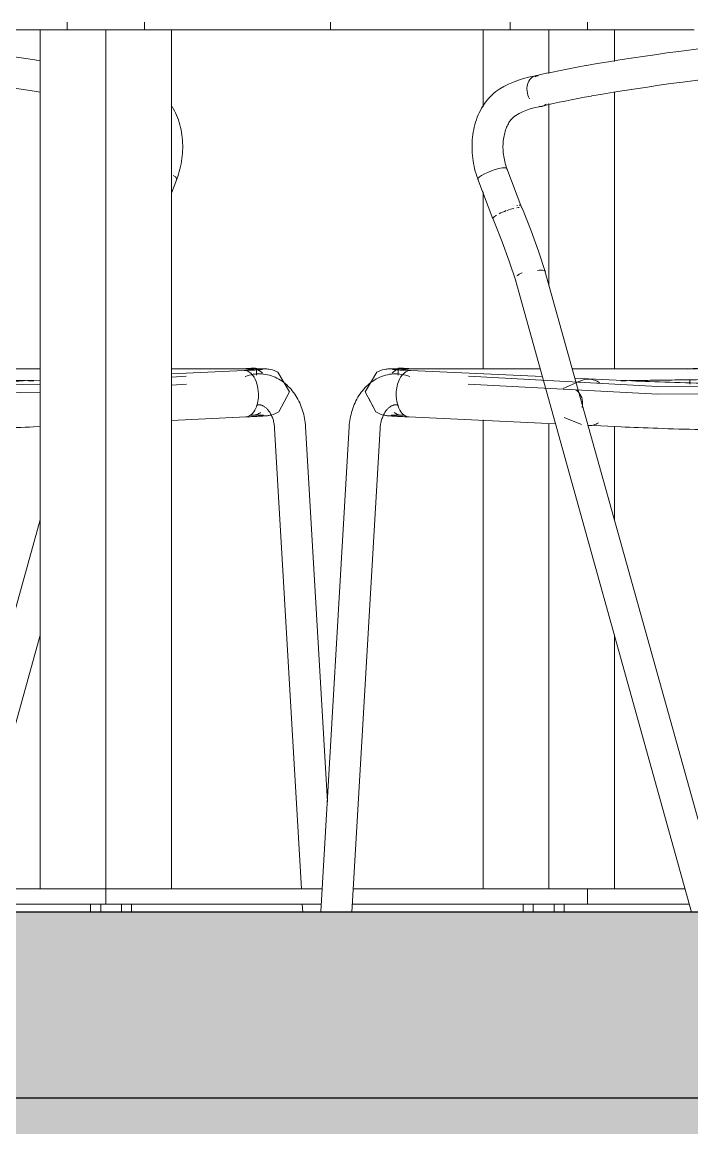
# Model space of a CAD drawing. Header units: inches. Extents: x 21408 to 98131, y -290 to 853.
# Drawn here: x 35427.04 to 35448.68, y -6.97 to 28.75 of the extents above; entities that cross this region are included whole.
import ezdxf

# ---------------------------------------------------------------- set-up
doc = ezdxf.new("R2010")
doc.units = ezdxf.units.IN
doc.header["$MEASUREMENT"] = 0
doc.linetypes.add('Grid Line 1_2_', pattern=[0.875, 0.5, -0.125, 0.125, -0.125])
for name, color, linetype, lineweight in [('A-FLOR', 192, 'Continuous', 9), ('A-FLOR-LEVL', 51, 'Continuous', 9), ('A-FLOR-PATT', 8, 'Continuous', 25), ('C-TOPO', 7, 'Continuous', 9), ('I-FURN', 30, 'Continuous', 9)]:
    doc.layers.add(name, color=color, linetype=linetype, lineweight=lineweight)

# ---------------------------------------------------------------- blocks, each defined once
blk = doc.blocks.new('Struct_Xcel_Sports Complex_rvt-4-Building Section - East_West looking South')
at = {"layer": 'A-FLOR-PATT', "lineweight": 9}
h = blk.add_hatch(dxfattribs=at)
h.set_pattern_fill('FP_56', style=0, pattern_type=2)
h.set_pattern_definition([(50, (-87573.42, 98.42), (55.0854, -4.819842), [5.76, -63.36]), (355, (-87573.42, 98.42), (-10.65569, 57.76853), [4.608, -50.688]), (100.451, (-87568.83, 98.02), (44.429468, 52.94866), [4.895, -53.848]), (46.184, (-87573.42, 113.78), (81.96444, -12.71212), [8.64, -95.04]), (96.636, (-87566.59, 112.72), (71.7815, 74.81238), [7.343, -80.772]), (351.184, (-87573.42, 113.78), (71.78195, 74.81243), [6.912, -76.032]), (21, (-87565.74, 109.94), (45.84207, -30.92146), [5.76, -63.36]), (326, (-87565.74, 109.94), (18.687064, 55.691476), [4.608, -50.688]), (71.451, (-87561.92, 107.363), (64.52891, 24.77011), [4.895, -53.848]), (37.5, (-87573.42, 98.42), (0.9338946, 25.566816), [2.534, -47.539, 2.534, -48.922, -50.88]), (37.5, (-87573.42, 98.42), (0.9338946, 25.566816), [-101.53, 2.534, -48.346]), (7.5, (-87573.42, 98.42), (20.20404, 30.291303), [2.534, -26.803, 2.534, -46.387, -19.392]), (7.5, (-87573.42, 98.42), (20.20404, 30.291303), [-78.259, 2.534, -16.858]), (327.5, (-87590.546, 98.42), (40.9977845, -1.7324026), [2.534, -16.666, 2.534, -57.37, -79.488]), (327.5, (-87590.546, 98.42), (40.9977845, -1.7324026), [-79.104, 2.534, -76.954]), (317.5, (-87598.226, 98.42), (44.788883, 7.687839), [2.534, -22.426, 2.534, -37.248, -56.448]), (317.5, (-87598.226, 98.42), (44.788883, 7.687839), [-64.742, 2.534, -53.914])])
h.paths.add_polyline_path([(-26273.39, -6), (-22066.14, -6), (-22066.14, 0), (-26273.39, 0), (-26273.39, -1.696)], flags=0)
at = {"layer": 'A-FLOR', "color": 250, "lineweight": 25}
for p, q in [((-22066.14, 0), (-26273.39, 0)), ((-26273.39, -6), (-22066.14, -6))]:
    blk.add_line(p, q, dxfattribs=at)
blk = doc.blocks.new('Falcon 7700 Series Pedestal Base - 36_ Square Top x 30_ - Wheelchair Height-460525-Building Section - East_West looking South')
at = {"layer": 'I-FURN'}
for p, q in [((-26199.138, 28.75), (-26199.138, 28.5)), ((-26196.638, 28.5), (-26196.638, 28.75)), ((-26190.638, 28.5), (-26190.638, 28.75)), ((-26199.51, 28.5), (-26202.589, 28.5)), ((-26200.01, 0.75), (-26200.01, 28.5)), ((-26199.51, 28.5), (-26199.096, 28.5)), ((-26196.681, 28.5), (-26199.096, 28.5)), ((-26197.888, 28.5), (-26197.888, 0.75)), ((-26196.681, 28.5), (-26196.267, 28.5)), ((-26193.187, 28.5), (-26196.267, 28.5)), ((-26195.767, 0.75), (-26195.767, 28.5)), ((-26193.187, 28.5), (-26192.971, 28.5)), ((-26192.971, 28.5), (-26193.187, 28.5)), ((-26190.681, 28.5), (-26192.971, 28.5)), ((-26204.881, 0.75), (-26197.888, 0.75)), ((-26197.888, 0.75), (-26190.895, 0.75)), ((-26197.888, 0.25), (-26197.888, 0.75)), ((-26189.906, 0.75), (-26182.332, 0.75)), ((-26182.332, 0.25), (-26182.332, 0.75)), ((-26197.888, 0.25), (-26204.851, 0.25)), ((-26198.388, 0.25), (-26198.388, 0)), ((-26198.388, 0.25), (-26198.388, 0)), ((-26190.925, 0.25), (-26197.888, 0.25)), ((-26197.388, 0), (-26197.388, 0.25)), ((-26197.388, 0), (-26197.388, 0.25)), ((-26182.332, 0.25), (-26189.935, 0.25)), ((-26184.41, 0.25), (-26184.41, 0)), ((-26183.41, 0), (-26183.41, 0.25))]:
    blk.add_line(p, q, dxfattribs=at)
blk = doc.blocks.new('HermanMiller_Collection_Air-Chair_SideChair_Arms - Arms-V170-Building Section - East_West looking South')
at = {"layer": 'I-FURN'}
for p, q in [((-26095.638, 27.021), (-26095.783, 27)), ((-26095.62, 26.014), (-26095.523, 26.027)), ((-26096.173, 22.742), (-26096.652, 24.026)), ((-26097.59, 23.678), (-26097.567, 23.661)), ((-26097.589, 23.677), (-26097.109, 22.392)), ((-26096.383, 20.451), (-26090.683, 0)), ((-26089.644, 0), (-26095.42, 20.719)), ((-26100.161, 17.565), (-26100.161, 17.347)), ((-26090.502, 17.552), (-26094.55, 17.551)), ((-26095.502, 17.296), (-26099.763, 17.496)), ((-26094.275, 17.157), (-26094.83, 16.908)), ((-26092.89, 17.173), (-26094.465, 17.247)), ((-26090.736, 17.053), (-26090.736, 17.195)), ((-26099.969, 16.052), (-26100.059, 16.052)), ((-26099.828, 15.997), (-26095.077, 15.774)), ((-26094.804, 15.972), (-26094.235, 15.754)), ((-26094.042, 15.726), (-26092.961, 15.675)), ((-26101.747, 15.676), (-26102.658, 0.011)), ((-26101.657, 0), (-26100.749, 15.618)), ((-26090.682, 0), (-26090.676, 0))]:
    blk.add_line(p, q, dxfattribs=at)
at = {"layer": 'I-FURN', "flags": 128}
for points in [[(-26094.08, 27.348), (-26093.729, 27.409), (-26093.371, 27.468), (-26093.006, 27.527), (-26092.634, 27.585), (-26092.256, 27.642), (-26091.874, 27.698), (-26091.486, 27.753), (-26091.095, 27.806), (-26090.7, 27.858), (-26090.302, 27.909), (-26089.902, 27.958), (-26089.501, 28.005), (-26089.098, 28.051), (-26088.959, 28.066)], [(-26095.739, 27.012), (-26095.558, 27.054), (-26095.369, 27.096), (-26095.174, 27.138), (-26094.971, 27.18), (-26094.762, 27.222), (-26094.546, 27.263), (-26094.324, 27.304), (-26094.097, 27.345), (-26094.08, 27.348)], [(-26095.783, 27), (-26095.95, 26.968), (-26096.115, 26.926), (-26096.278, 26.874), (-26096.439, 26.814), (-26096.596, 26.744), (-26096.75, 26.666), (-26096.878, 26.592)], [(-26093.907, 26.363), (-26093.562, 26.423), (-26093.209, 26.482), (-26092.849, 26.54), (-26092.482, 26.597), (-26092.11, 26.653), (-26091.732, 26.708), (-26091.349, 26.762), (-26090.962, 26.815), (-26090.571, 26.867), (-26090.178, 26.917), (-26089.783, 26.965), (-26089.385, 27.012), (-26088.987, 27.057), (-26088.85, 27.072)], [(-26096.878, 26.592), (-26096.944, 26.55), (-26097.008, 26.504), (-26097.069, 26.455), (-26097.128, 26.402), (-26097.185, 26.348), (-26097.239, 26.29), (-26097.29, 26.23), (-26097.339, 26.167), (-26097.385, 26.102), (-26097.429, 26.036), (-26097.47, 25.967), (-26097.508, 25.896), (-26097.544, 25.824), (-26097.577, 25.75), (-26097.608, 25.675), (-26097.636, 25.598), (-26097.661, 25.52), (-26097.684, 25.441), (-26097.704, 25.361), (-26097.722, 25.28), (-26097.737, 25.197), (-26097.75, 25.115), (-26097.76, 25.031), (-26097.768, 24.947), (-26097.773, 24.863), (-26097.776, 24.778), (-26097.777, 24.693), (-26097.774, 24.607), (-26097.77, 24.522), (-26097.763, 24.437), (-26097.754, 24.352), (-26097.742, 24.267), (-26097.728, 24.182), (-26097.711, 24.098), (-26097.692, 24.015), (-26097.671, 23.932), (-26097.647, 23.85), (-26097.622, 23.768), (-26097.594, 23.688), (-26097.59, 23.678)], [(-26095.507, 26.039), (-26095.335, 26.079), (-26095.155, 26.119), (-26094.967, 26.16), (-26094.772, 26.2), (-26094.57, 26.24), (-26094.361, 26.281), (-26094.145, 26.321), (-26093.924, 26.36), (-26093.907, 26.363)], [(-26096.652, 24.025), (-26096.671, 24.078), (-26096.688, 24.132), (-26096.704, 24.186), (-26096.718, 24.242), (-26096.731, 24.298), (-26096.742, 24.354), (-26096.752, 24.411), (-26096.76, 24.468), (-26096.767, 24.525), (-26096.772, 24.582), (-26096.775, 24.639), (-26096.777, 24.696), (-26096.777, 24.752), (-26096.775, 24.808), (-26096.772, 24.863), (-26096.767, 24.917), (-26096.76, 24.971), (-26096.753, 25.023), (-26096.743, 25.074), (-26096.733, 25.124), (-26096.72, 25.173), (-26096.707, 25.22), (-26096.692, 25.266), (-26096.676, 25.31), (-26096.66, 25.352), (-26096.642, 25.393), (-26096.623, 25.431), (-26096.603, 25.468), (-26096.583, 25.502), (-26096.562, 25.535), (-26096.54, 25.565), (-26096.519, 25.594), (-26096.496, 25.62), (-26096.474, 25.644), (-26096.452, 25.666), (-26096.429, 25.686), (-26096.407, 25.704), (-26096.384, 25.721), (-26096.362, 25.735), (-26096.36, 25.737)], [(-26096.36, 25.737), (-26096.255, 25.796), (-26096.15, 25.849), (-26096.043, 25.895), (-26095.935, 25.935), (-26095.825, 25.969), (-26095.715, 25.996), (-26095.62, 26.014)], [(-26097.148, 23.942), (-26097.269, 23.894), (-26097.379, 23.844), (-26097.472, 23.793)], [(-26096.808, 24.038), (-26096.91, 24.016), (-26097.026, 23.984), (-26097.148, 23.942)], [(-26096.652, 24.025), (-26096.675, 24.042), (-26096.728, 24.046), (-26096.808, 24.038)], [(-26096.661, 23.995), (-26096.652, 24.024), (-26096.652, 24.025)], [(-26097.472, 23.793), (-26097.541, 23.747), (-26097.581, 23.708), (-26097.59, 23.679), (-26097.59, 23.678)], [(-26095.409, 20.698), (-26095.629, 21.355), (-26095.868, 22.009), (-26096.126, 22.66), (-26096.195, 22.826)], [(-26096.362, 20.394), (-26096.573, 21.025), (-26096.802, 21.653), (-26097.051, 22.279), (-26097.117, 22.438)], [(-26101.228, 16.809), (-26100.855, 17.439), (-26100.677, 17.514), (-26100.602, 17.532), (-26100.558, 17.538), (-26100.526, 17.542), (-26100.5, 17.544), (-26100.477, 17.546), (-26100.454, 17.547), (-26100.432, 17.548), (-26100.409, 17.549), (-26100.385, 17.55), (-26100.36, 17.55), (-26100.334, 17.551), (-26100.306, 17.551), (-26100.278, 17.552), (-26100.248, 17.552), (-26100.217, 17.552), (-26100.184, 17.552), (-26100.15, 17.552), (-26100.115, 17.552), (-26100.079, 17.552), (-26100.055, 17.552)], [(-26100.351, 17.526), (-26100.348, 17.526), (-26100.341, 17.526), (-26100.331, 17.525), (-26100.318, 17.523), (-26100.302, 17.522), (-26100.284, 17.521), (-26100.264, 17.52), (-26100.242, 17.518), (-26100.218, 17.517), (-26100.192, 17.515), (-26100.164, 17.514), (-26100.135, 17.512), (-26100.104, 17.51), (-26100.071, 17.509), (-26100.038, 17.507), (-26100.002, 17.506), (-26099.966, 17.504), (-26099.928, 17.502), (-26099.889, 17.501), (-26099.849, 17.499), (-26099.809, 17.498), (-26099.767, 17.496), (-26099.766, 17.496)], [(-26095.573, 17.551), (-26097.933, 17.55), (-26100.056, 17.552)], [(-26100.184, 17.385), (-26100.25, 17.387), (-26100.315, 17.385), (-26100.381, 17.38), (-26100.446, 17.371), (-26100.51, 17.359), (-26100.573, 17.343), (-26100.636, 17.325), (-26100.698, 17.303), (-26100.758, 17.278), (-26100.817, 17.25), (-26100.874, 17.22), (-26100.93, 17.187), (-26100.984, 17.152), (-26101.037, 17.114), (-26101.088, 17.074), (-26101.137, 17.031), (-26101.185, 16.987), (-26101.23, 16.941), (-26101.274, 16.893), (-26101.316, 16.843), (-26101.356, 16.791), (-26101.394, 16.738), (-26101.43, 16.684), (-26101.464, 16.628), (-26101.497, 16.571), (-26101.527, 16.513), (-26101.556, 16.453), (-26101.583, 16.393), (-26101.607, 16.332), (-26101.63, 16.269), (-26101.651, 16.206), (-26101.67, 16.143), (-26101.687, 16.078), (-26101.702, 16.013), (-26101.715, 15.948), (-26101.726, 15.882), (-26101.735, 15.815), (-26101.742, 15.749), (-26101.747, 15.682), (-26101.747, 15.676)], [(-26099.791, 17.298), (-26099.852, 17.321), (-26099.914, 17.34), (-26099.978, 17.356), (-26100.042, 17.369), (-26100.107, 17.378), (-26100.172, 17.384), (-26100.184, 17.385)], [(-26097.894, 17.307), (-26091.78, 16.983), (-26085.647, 17.005), (-26081.83, 17.193)], [(-26092.89, 17.173), (-26092.758, 17.167), (-26092.621, 17.161), (-26092.48, 17.155), (-26092.334, 17.149), (-26092.185, 17.143), (-26092.032, 17.137), (-26091.875, 17.132), (-26091.716, 17.126), (-26091.553, 17.12), (-26091.388, 17.115), (-26091.221, 17.109), (-26091.052, 17.104), (-26090.88, 17.098), (-26090.708, 17.093), (-26090.534, 17.088), (-26090.374, 17.084)], [(-26101.228, 16.809), (-26100.886, 16.16), (-26100.712, 16.077), (-26100.638, 16.056), (-26100.594, 16.047), (-26100.563, 16.042), (-26100.538, 16.038), (-26100.514, 16.035), (-26100.492, 16.033), (-26100.469, 16.031), (-26100.446, 16.029), (-26100.422, 16.027), (-26100.398, 16.025), (-26100.371, 16.023), (-26100.344, 16.022), (-26100.316, 16.02), (-26100.286, 16.018), (-26100.255, 16.016), (-26100.222, 16.014), (-26100.188, 16.013), (-26100.153, 16.011), (-26100.117, 16.009), (-26100.08, 16.008), (-26100.041, 16.006), (-26100.001, 16.004), (-26099.961, 16.002), (-26099.919, 16.001), (-26099.877, 15.999), (-26099.833, 15.998), (-26099.826, 15.997)], [(-26097.898, 17.056), (-26091.77, 16.732), (-26085.622, 16.755), (-26081.829, 16.943)], [(-26100.749, 15.618), (-26100.746, 15.655), (-26100.743, 15.692), (-26100.738, 15.729), (-26100.732, 15.765), (-26100.725, 15.801), (-26100.717, 15.836), (-26100.708, 15.871), (-26100.698, 15.905), (-26100.687, 15.938), (-26100.675, 15.97), (-26100.663, 16.002), (-26100.649, 16.032), (-26100.635, 16.061), (-26100.62, 16.09), (-26100.605, 16.117), (-26100.589, 16.142), (-26100.573, 16.167), (-26100.557, 16.19), (-26100.54, 16.212), (-26100.523, 16.233), (-26100.505, 16.252), (-26100.488, 16.269), (-26100.471, 16.286), (-26100.454, 16.3), (-26100.437, 16.314), (-26100.42, 16.326), (-26100.403, 16.337), (-26100.387, 16.347), (-26100.372, 16.355), (-26100.356, 16.362), (-26100.342, 16.368), (-26100.327, 16.373), (-26100.314, 16.378), (-26100.3, 16.381), (-26100.287, 16.383), (-26100.274, 16.385), (-26100.262, 16.386), (-26100.25, 16.387), (-26100.238, 16.386), (-26100.237, 16.386)], [(-26100.237, 16.386), (-26100.225, 16.385), (-26100.212, 16.384), (-26100.2, 16.381), (-26100.188, 16.378), (-26100.175, 16.375), (-26100.162, 16.37), (-26100.16, 16.369)], [(-26100.387, 16.048), (-26100.385, 16.049), (-26100.378, 16.049), (-26100.368, 16.049), (-26100.355, 16.05), (-26100.339, 16.05), (-26100.321, 16.051), (-26100.3, 16.051), (-26100.278, 16.051), (-26100.254, 16.052), (-26100.228, 16.052), (-26100.2, 16.052), (-26100.171, 16.052), (-26100.14, 16.052), (-26100.107, 16.052), (-26100.073, 16.052), (-26100.06, 16.052)], [(-26092.961, 15.675), (-26092.826, 15.669), (-26092.686, 15.663), (-26092.543, 15.657), (-26092.395, 15.65), (-26092.244, 15.644), (-26092.089, 15.638), (-26091.93, 15.633), (-26091.769, 15.627), (-26091.605, 15.621), (-26091.438, 15.615), (-26091.269, 15.61), (-26091.098, 15.604), (-26090.925, 15.599), (-26090.751, 15.594), (-26090.576, 15.589), (-26090.415, 15.585)]]:
    blk.add_lwpolyline(points, dxfattribs=at)
at = {"layer": 'I-FURN'}
for centre, major_axis, ratio, start_param, end_param in [((-26095.623, 26.525), (-0.116, 0.486), 0.74611, 0, 1.405643), ((-26095.581, 26.524), (-0.057, 0.497), 0.711436, 0.034696, 0.296495), ((-26095.581, 26.524), (-0.057, 0.497), 0.711436, 0, 0.034696), ((-26095.623, 26.525), (-0.116, 0.486), 0.74611, 1.405643, 1.929241), ((-26095.623, 26.525), (-0.116, 0.486), 0.74611, 3.238238, 3.500038), ((-26095.581, 26.524), (-0.057, 0.497), 0.711436, 2.914489, 3.176288), ((-26095.581, 26.524), (-0.057, 0.497), 0.711436, 3.176288, 3.438088), ((-26096.641, 22.567), (0.468, 0.175), 0.191458, 2.34416, 3.141593), ((-26096.641, 22.567), (0.468, 0.175), 0.191458, 1.558762, 2.082361), ((-26096.641, 22.567), (0.468, 0.175), 0.191458, 1.035163, 1.500905), ((-26096.656, 22.632), (0.461, 0.194), 0.144221, 0.643269, 0.722738), ((-26096.641, 22.567), (0.468, 0.175), 0.191458, 0.511565, 0.773364), ((-26096.656, 22.632), (0.461, 0.194), 0.144221, 6.220526, 6.744124), ((-26095.885, 20.546), (0.476, 0.152), 0.239355, 0.740351, 1.000511), ((-26095.885, 20.546), (0.476, 0.152), 0.239355, 6.237561, 7.02296), ((-26095.901, 20.585), (0.482, 0.134), 0.301377, 2.306833, 2.568633), ((-26095.901, 20.585), (0.482, 0.134), 0.301377, 2.051225, 2.306833), ((-26094.015, 16.463), (-0.021, 0.75), 0.90616, 6.224803, 6.748402), ((-26094.015, 16.463), (-0.021, 0.75), 0.90616, 5.701205, 6.224803), ((-26094.657, 16.444), (-0.014, 0.5), 0.90616, 4.654007, 5.701205), ((-26094.657, 16.444), (-0.014, 0.5), 0.90616, 4.392208, 4.654007), ((-26094.015, 16.463), (-0.021, 0.75), 0.90616, 3.083211, 3.34501), ((-26094.015, 16.463), (-0.021, 0.75), 0.90616, 3.358196, 3.60681), ((-26102.159, -0.018), (-0.499, 0.029), 0.004932, 0.057933, 0.843331)]:
    blk.add_ellipse(centre, major_axis=major_axis, ratio=ratio, start_param=start_param, end_param=end_param, dxfattribs=at)
for points in [[(-26100.356, 17.405), (-26100.311, 17.455), (-26100.208, 17.532), (-26100.095, 17.555), (-26100.039, 17.552)], [(-26099.745, 17.55), (-26099.842, 17.557), (-26100.009, 17.568), (-26100.154, 17.572), (-26100.175, 17.562), (-26100.071, 17.541), (-26099.927, 17.521), (-26099.84, 17.51)], [(-26100.039, 17.552), (-26100.001, 17.55), (-26099.964, 17.541), (-26099.927, 17.527)], [(-26090.76, 17.548), (-26090.781, 17.546), (-26090.802, 17.545), (-26090.823, 17.543)], [(-26100.076, 16.053), (-26100.15, 16.057), (-26100.225, 16.086), (-26100.292, 16.138)], [(-26100.059, 16.052), (-26100.065, 16.052), (-26100.07, 16.052), (-26100.076, 16.053)]]:
    blk.add_open_spline(points, degree=3, dxfattribs=at)
for points, knots in [([(-26089.13, 17.508), (-26089.26, 17.525), (-26089.588, 17.553), (-26090.095, 17.571), (-26090.499, 17.566), (-26090.684, 17.555), (-26090.76, 17.548)], [-1, -1, -1, -1, -0.7, -0.4, -0.2, 0, 0, 0, 0]), ([(-26099.777, 17.496), (-26099.839, 17.495), (-26099.968, 17.444), (-26100.116, 17.246), (-26100.203, 16.995), (-26100.224, 16.826), (-26100.226, 16.742)], [0, 0, 0, 0, 0.285714, 0.571429, 0.785714, 1, 1, 1, 1]), ([(-26092.972, 17.162), (-26092.855, 17.164), (-26092.549, 17.169), (-26092.025, 17.177), (-26091.395, 17.186), (-26090.957, 17.192), (-26090.736, 17.195)], [-0.9122223, -0.9122223, -0.9122223, -0.9122223, -0.75, -0.5, -0.25, 0, 0, 0, 0]), ([(-26090.736, 17.195), (-26090.451, 17.198), (-26089.878, 17.205), (-26089.301, 17.212), (-26089.015, 17.215)], [-1, -1, -1, -1, -0.5, -0.0039032, -0.0039032, -0.0039032, -0.0039032]), ([(-26100.226, 16.742), (-26100.229, 16.629), (-26100.204, 16.404), (-26100.095, 16.158), (-26099.955, 16.023), (-26099.861, 15.997), (-26099.814, 15.997)], [0, 0, 0, 0, 0.285714, 0.571429, 0.785714, 1, 1, 1, 1])]:
    blk.add_open_spline(points, degree=3, knots=knots, dxfattribs=at)
blk = doc.blocks.new('HermanMiller_Collection_Air-Chair_SideChair_Arms - Arms-V172-Building Section - East_West looking South')
at = {"layer": 'I-FURN'}
for p, q in [((-26095.638, 27.021), (-26095.783, 27)), ((-26093.907, 26.363), (-26093.562, 26.423)), ((-26096.675, 24.042), (-26096.652, 24.025)), ((-26096.173, 22.742), (-26096.652, 24.025)), ((-26097.59, 23.678), (-26097.109, 22.392)), ((-26097.567, 23.661), (-26097.59, 23.678)), ((-26100.161, 17.563), (-26100.161, 17.459)), ((-26095.573, 17.551), (-26097.891, 17.55)), ((-26092.841, 17.552), (-26094.55, 17.551)), ((-26090.683, 0), (-26090.682, 0))]:
    blk.add_line(p, q, dxfattribs=at)
at = {"layer": 'I-FURN', "flags": 128}
for points in [[(-26094.08, 27.348), (-26093.729, 27.409), (-26093.371, 27.468), (-26093.006, 27.527), (-26092.634, 27.585), (-26092.256, 27.642), (-26091.874, 27.698), (-26091.486, 27.753), (-26091.095, 27.806), (-26090.7, 27.858), (-26090.302, 27.909), (-26089.902, 27.958), (-26089.501, 28.005), (-26089.098, 28.051), (-26088.959, 28.066)], [(-26095.739, 27.012), (-26095.558, 27.054), (-26095.369, 27.096), (-26095.174, 27.138), (-26094.971, 27.18), (-26094.762, 27.222), (-26094.546, 27.263), (-26094.324, 27.304), (-26094.097, 27.345), (-26094.08, 27.348)], [(-26096.306, 26.864), (-26096.439, 26.814), (-26096.596, 26.744), (-26096.75, 26.666), (-26096.878, 26.592)], [(-26095.783, 27), (-26095.95, 26.968), (-26096.115, 26.926), (-26096.278, 26.874)], [(-26090.962, 26.815), (-26090.571, 26.867), (-26090.212, 26.912)], [(-26097.008, 26.504), (-26097.069, 26.455), (-26097.128, 26.402), (-26097.185, 26.348), (-26097.239, 26.29), (-26097.29, 26.23), (-26097.339, 26.167), (-26097.385, 26.102), (-26097.429, 26.036), (-26097.47, 25.967), (-26097.508, 25.896), (-26097.544, 25.824), (-26097.577, 25.75), (-26097.608, 25.675), (-26097.636, 25.598), (-26097.661, 25.52), (-26097.684, 25.441), (-26097.704, 25.361), (-26097.722, 25.28), (-26097.737, 25.197), (-26097.75, 25.115), (-26097.76, 25.031), (-26097.768, 24.947), (-26097.773, 24.863), (-26097.776, 24.778), (-26097.777, 24.693), (-26097.774, 24.607), (-26097.77, 24.522), (-26097.763, 24.437), (-26097.754, 24.352), (-26097.742, 24.267), (-26097.728, 24.182), (-26097.711, 24.098), (-26097.692, 24.015), (-26097.671, 23.932), (-26097.647, 23.85), (-26097.622, 23.768), (-26097.594, 23.688), (-26097.59, 23.678)], [(-26092.764, 26.553), (-26092.482, 26.597), (-26092.11, 26.653), (-26091.92, 26.681)], [(-26095.443, 26.054), (-26095.335, 26.079), (-26095.155, 26.119), (-26094.967, 26.16), (-26094.772, 26.2), (-26094.57, 26.24), (-26094.361, 26.281), (-26094.145, 26.321), (-26093.924, 26.36)], [(-26096.652, 24.025), (-26096.671, 24.078), (-26096.688, 24.132), (-26096.704, 24.186), (-26096.718, 24.242), (-26096.731, 24.298), (-26096.742, 24.354), (-26096.752, 24.411), (-26096.76, 24.468), (-26096.767, 24.525), (-26096.772, 24.582), (-26096.775, 24.639), (-26096.777, 24.696), (-26096.777, 24.752), (-26096.775, 24.808), (-26096.772, 24.863), (-26096.767, 24.917), (-26096.76, 24.971), (-26096.753, 25.023), (-26096.743, 25.074), (-26096.733, 25.124), (-26096.72, 25.173), (-26096.707, 25.22), (-26096.692, 25.266), (-26096.676, 25.31), (-26096.66, 25.352), (-26096.642, 25.393), (-26096.623, 25.431), (-26096.603, 25.468), (-26096.583, 25.502), (-26096.562, 25.535), (-26096.54, 25.565), (-26096.519, 25.594), (-26096.496, 25.62), (-26096.474, 25.644), (-26096.452, 25.666), (-26096.429, 25.686), (-26096.407, 25.704), (-26096.384, 25.721), (-26096.362, 25.735)], [(-26096.652, 24.025), (-26096.652, 24.024), (-26096.661, 23.995)], [(-26097.59, 23.678), (-26097.59, 23.679), (-26097.581, 23.708)], [(-26095.409, 20.698), (-26095.629, 21.355), (-26095.868, 22.009), (-26096.126, 22.66), (-26096.195, 22.826)], [(-26101.228, 16.809), (-26100.855, 17.439), (-26100.677, 17.514), (-26100.602, 17.532), (-26100.558, 17.538), (-26100.526, 17.542), (-26100.5, 17.544), (-26100.477, 17.546), (-26100.454, 17.547), (-26100.432, 17.548), (-26100.409, 17.549), (-26100.385, 17.55), (-26100.36, 17.55), (-26100.334, 17.551), (-26100.306, 17.551), (-26100.278, 17.552), (-26100.248, 17.552), (-26100.217, 17.552), (-26100.184, 17.552), (-26100.15, 17.552), (-26100.115, 17.552), (-26100.105, 17.552)], [(-26100.351, 17.526), (-26100.348, 17.526), (-26100.341, 17.526), (-26100.331, 17.525), (-26100.318, 17.523), (-26100.302, 17.522), (-26100.284, 17.521), (-26100.264, 17.52), (-26100.242, 17.518)], [(-26101.088, 17.074), (-26101.137, 17.031), (-26101.185, 16.987), (-26101.23, 16.941), (-26101.274, 16.893), (-26101.316, 16.843), (-26101.356, 16.791), (-26101.394, 16.738), (-26101.43, 16.684), (-26101.464, 16.628), (-26101.497, 16.571), (-26101.527, 16.513), (-26101.556, 16.453), (-26101.583, 16.393), (-26101.607, 16.332), (-26101.63, 16.269), (-26101.651, 16.206), (-26101.67, 16.143), (-26101.687, 16.078), (-26101.702, 16.013), (-26101.715, 15.948), (-26101.726, 15.882), (-26101.735, 15.815), (-26101.742, 15.749), (-26101.747, 15.682), (-26101.747, 15.676)], [(-26101.126, 16.615), (-26100.886, 16.16), (-26100.712, 16.077), (-26100.638, 16.056), (-26100.594, 16.047), (-26100.563, 16.042), (-26100.538, 16.038), (-26100.514, 16.035), (-26100.492, 16.033), (-26100.469, 16.031), (-26100.446, 16.029), (-26100.422, 16.027), (-26100.398, 16.025), (-26100.371, 16.023), (-26100.344, 16.022), (-26100.316, 16.02), (-26100.286, 16.018), (-26100.255, 16.016), (-26100.222, 16.014), (-26100.188, 16.013), (-26100.153, 16.011), (-26100.117, 16.009), (-26100.08, 16.008), (-26100.041, 16.006), (-26100.001, 16.004), (-26099.961, 16.002), (-26099.919, 16.001)], [(-26100.749, 15.618), (-26100.746, 15.655), (-26100.743, 15.692), (-26100.738, 15.729), (-26100.732, 15.765), (-26100.725, 15.801), (-26100.717, 15.836), (-26100.708, 15.871), (-26100.698, 15.905), (-26100.687, 15.938), (-26100.675, 15.97), (-26100.663, 16.002), (-26100.649, 16.032), (-26100.635, 16.061), (-26100.62, 16.09), (-26100.605, 16.117), (-26100.589, 16.142), (-26100.573, 16.167), (-26100.557, 16.19)], [(-26100.387, 16.048), (-26100.385, 16.049), (-26100.378, 16.049), (-26100.368, 16.049), (-26100.355, 16.05), (-26100.339, 16.05), (-26100.321, 16.051), (-26100.3, 16.051), (-26100.278, 16.051), (-26100.254, 16.052), (-26100.228, 16.052), (-26100.2, 16.052), (-26100.171, 16.052), (-26100.14, 16.052), (-26100.107, 16.052)], [(-26092.961, 15.675), (-26092.826, 15.669), (-26092.686, 15.663), (-26092.543, 15.657), (-26092.395, 15.65), (-26092.244, 15.644), (-26092.089, 15.638), (-26091.93, 15.633), (-26091.769, 15.627), (-26091.605, 15.621), (-26091.438, 15.615), (-26091.269, 15.61), (-26091.098, 15.604), (-26090.925, 15.599), (-26090.751, 15.594), (-26090.576, 15.589), (-26090.415, 15.585)]]:
    blk.add_lwpolyline(points, dxfattribs=at)
at = {"layer": 'I-FURN'}
for centre, major_axis, ratio, start_param, end_param in [((-26095.623, 26.525), (-0.116, 0.486), 0.74611, 0, 0.096646), ((-26095.581, 26.524), (-0.057, 0.497), 0.711436, 3.176288, 3.438088), ((-26096.656, 22.632), (0.461, 0.194), 0.144221, 6.220526, 6.482325), ((-26096.641, 22.567), (0.468, 0.175), 0.191458, 3.129558, 3.141593)]:
    blk.add_ellipse(centre, major_axis=major_axis, ratio=ratio, start_param=start_param, end_param=end_param, dxfattribs=at)
blk.add_open_spline([(-26100.154, 17.558), (-26100.168, 17.563), (-26100.153, 17.57), (-26100.023, 17.567), (-26099.876, 17.557), (-26099.808, 17.552)], degree=3, knots=[-0.6, -0.6, -0.6, -0.6, -0.4, -0.2, -0.0471349, -0.0471349, -0.0471349, -0.0471349], dxfattribs=at)
blk = doc.blocks.new('Falcon 7700 Series Pedestal Base - 36_ Square Top x 30_ - Wheelchair Height-V177-Building Section - East_West looking South')
at = {"layer": 'I-FURN'}
for p, q in [((-26096.547, 28.75), (-26096.547, 28.5)), ((-26094.047, 28.5), (-26094.047, 28.75)), ((-26100.215, 28.5), (-26102.38, 28.5)), ((-26100.215, 28.5), (-26099.998, 28.5)), ((-26099.998, 28.5), (-26100.215, 28.5)), ((-26096.919, 28.5), (-26099.998, 28.5)), ((-26097.419, 26.011), (-26097.419, 28.5)), ((-26096.919, 28.5), (-26096.505, 28.5)), ((-26094.09, 28.5), (-26096.505, 28.5)), ((-26095.297, 28.5), (-26095.297, 27.091)), ((-26094.09, 28.5), (-26093.676, 28.5)), ((-26090.596, 28.5), (-26093.676, 28.5)), ((-26093.176, 27.476), (-26093.176, 28.5)), ((-26093.176, 17.548), (-26093.176, 26.484)), ((-26095.297, 26.118), (-26095.297, 20.278)), ((-26097.419, 17.542), (-26097.419, 23.264)), ((-26097.419, 0.75), (-26097.419, 15.896)), ((-26095.297, 15.785), (-26095.297, 0.75)), ((-26093.176, 12.667), (-26093.176, 15.686)), ((-26093.176, 0.75), (-26093.176, 8.96)), ((-26094.049, 0.75), (-26090.89, 0.75)), ((-26109.775, 0.25), (-26109.775, 0)), ((-26108.775, 0), (-26108.775, 0.25)), ((-26095.797, 0.25), (-26095.797, 0)), ((-26095.797, 0.25), (-26095.797, 0)), ((-26094.797, 0), (-26094.797, 0.25)), ((-26094.797, 0), (-26094.797, 0.25)), ((-26090.751, 0.25), (-26094.049, 0.25))]:
    blk.add_line(p, q, dxfattribs=at)
blk = doc.blocks.new('HermanMiller_Collection_Air-Chair_SideChair_Arms - Arms-V179-Building Section - East_West looking South')
at = {"layer": 'I-FURN'}
for p, q in [((-26107.484, 23.219), (-26107.313, 23.678)), ((-26107.336, 23.661), (-26107.313, 23.678)), ((-26114.401, 17.552), (-26111.727, 17.552)), ((-26104.742, 17.347), (-26104.742, 17.565)), ((-26111.727, 17.187), (-26112.012, 17.173)), ((-26105.139, 17.496), (-26107.484, 17.386)), ((-26107.484, 17.277), (-26107.009, 17.307)), ((-26107.484, 17.026), (-26107.005, 17.056)), ((-26107.484, 15.884), (-26105.075, 15.997)), ((-26104.934, 16.052), (-26104.844, 16.052)), ((-26111.942, 15.675), (-26111.727, 15.685)), ((-26104.154, 15.618), (-26103.29, 0.75)), ((-26102.451, 3.554), (-26103.155, 15.676)), ((-26111.727, 12.669), (-26115.049, 0.75)), ((-26114.011, 0.75), (-26111.727, 8.945)), ((-26103.261, 0.25), (-26103.246, 0))]:
    blk.add_line(p, q, dxfattribs=at)
at = {"layer": 'I-FURN', "flags": 128}
for points in [[(-26111.727, 27.5), (-26111.897, 27.527), (-26112.269, 27.585), (-26112.646, 27.642), (-26113.029, 27.698), (-26113.417, 27.753), (-26113.808, 27.806), (-26114.203, 27.858), (-26114.601, 27.909), (-26115.001, 27.958), (-26115.402, 28.005), (-26115.805, 28.051), (-26115.944, 28.066)], [(-26111.727, 26.487), (-26112.054, 26.54), (-26112.42, 26.597), (-26112.793, 26.653), (-26113.171, 26.708), (-26113.554, 26.762), (-26113.941, 26.815), (-26114.331, 26.867), (-26114.725, 26.917), (-26115.12, 26.965), (-26115.517, 27.012), (-26115.915, 27.057), (-26116.053, 27.072)], [(-26107.313, 23.678), (-26107.285, 23.758), (-26107.259, 23.839), (-26107.235, 23.921), (-26107.213, 24.004), (-26107.194, 24.087), (-26107.177, 24.171), (-26107.163, 24.256), (-26107.151, 24.341), (-26107.141, 24.426), (-26107.134, 24.511), (-26107.129, 24.596), (-26107.126, 24.682), (-26107.126, 24.767), (-26107.129, 24.852), (-26107.134, 24.936), (-26107.141, 25.02), (-26107.151, 25.104), (-26107.164, 25.187), (-26107.179, 25.269), (-26107.196, 25.35), (-26107.216, 25.431), (-26107.239, 25.51), (-26107.264, 25.588), (-26107.291, 25.665), (-26107.322, 25.741), (-26107.355, 25.815), (-26107.39, 25.887), (-26107.428, 25.958), (-26107.469, 26.027)], [(-26107.313, 23.678), (-26107.313, 23.679), (-26107.322, 23.708), (-26107.362, 23.747), (-26107.431, 23.793)], [(-26107.484, 17.55), (-26106.97, 17.55), (-26104.847, 17.552)], [(-26104.552, 17.526), (-26104.555, 17.526), (-26104.561, 17.526), (-26104.572, 17.525), (-26104.585, 17.523), (-26104.6, 17.522), (-26104.618, 17.521), (-26104.639, 17.52), (-26104.661, 17.518), (-26104.685, 17.517), (-26104.711, 17.515), (-26104.739, 17.514), (-26104.768, 17.512), (-26104.799, 17.51), (-26104.831, 17.509), (-26104.865, 17.507), (-26104.9, 17.506), (-26104.937, 17.504), (-26104.975, 17.502), (-26105.013, 17.501), (-26105.053, 17.499), (-26105.094, 17.498), (-26105.136, 17.496), (-26105.137, 17.496)], [(-26103.675, 16.809), (-26104.048, 17.439), (-26104.226, 17.514), (-26104.301, 17.532), (-26104.345, 17.538), (-26104.376, 17.542), (-26104.402, 17.544), (-26104.426, 17.546), (-26104.448, 17.547), (-26104.471, 17.548), (-26104.494, 17.549), (-26104.518, 17.55), (-26104.543, 17.55), (-26104.569, 17.551), (-26104.596, 17.551), (-26104.625, 17.552), (-26104.655, 17.552), (-26104.686, 17.552), (-26104.719, 17.552), (-26104.752, 17.552), (-26104.788, 17.552), (-26104.824, 17.552), (-26104.848, 17.552)], [(-26112.012, 17.173), (-26112.145, 17.167), (-26112.282, 17.161), (-26112.423, 17.155), (-26112.569, 17.149), (-26112.718, 17.143), (-26112.871, 17.137), (-26113.027, 17.132), (-26113.187, 17.126), (-26113.349, 17.12), (-26113.514, 17.115), (-26113.682, 17.109), (-26113.851, 17.104), (-26114.022, 17.098), (-26114.195, 17.093), (-26114.369, 17.088), (-26114.528, 17.084)], [(-26104.719, 17.385), (-26104.784, 17.38), (-26104.849, 17.371), (-26104.913, 17.359), (-26104.977, 17.343), (-26105.04, 17.325), (-26105.101, 17.303), (-26105.112, 17.298)], [(-26103.155, 15.676), (-26103.16, 15.743), (-26103.167, 15.81), (-26103.176, 15.876), (-26103.187, 15.942), (-26103.2, 16.008), (-26103.214, 16.073), (-26103.231, 16.137), (-26103.25, 16.201), (-26103.271, 16.264), (-26103.293, 16.326), (-26103.318, 16.388), (-26103.344, 16.448), (-26103.373, 16.508), (-26103.403, 16.566), (-26103.435, 16.623), (-26103.47, 16.679), (-26103.506, 16.734), (-26103.544, 16.787), (-26103.584, 16.838), (-26103.625, 16.888), (-26103.669, 16.937), (-26103.714, 16.983), (-26103.762, 17.028), (-26103.811, 17.07), (-26103.861, 17.11), (-26103.914, 17.148), (-26103.968, 17.184), (-26104.024, 17.217), (-26104.081, 17.248), (-26104.14, 17.276), (-26104.2, 17.301), (-26104.261, 17.323), (-26104.324, 17.342), (-26104.387, 17.357), (-26104.452, 17.37), (-26104.517, 17.379), (-26104.582, 17.385), (-26104.647, 17.387), (-26104.713, 17.385), (-26104.719, 17.385)], [(-26118.182, 17.003), (-26116.95, 16.956), (-26111.727, 17.048)], [(-26118.055, 16.749), (-26116.936, 16.705), (-26111.727, 16.799)], [(-26103.675, 16.809), (-26104.016, 16.16), (-26104.19, 16.077), (-26104.265, 16.056), (-26104.308, 16.047), (-26104.339, 16.042), (-26104.365, 16.038), (-26104.388, 16.035), (-26104.411, 16.033), (-26104.433, 16.031), (-26104.456, 16.029), (-26104.48, 16.027), (-26104.505, 16.025), (-26104.531, 16.023), (-26104.559, 16.022), (-26104.587, 16.02), (-26104.617, 16.018), (-26104.648, 16.016), (-26104.681, 16.014), (-26104.714, 16.013), (-26104.749, 16.011), (-26104.786, 16.009), (-26104.823, 16.008), (-26104.862, 16.006), (-26104.901, 16.004), (-26104.942, 16.002), (-26104.984, 16.001), (-26105.026, 15.999), (-26105.07, 15.998), (-26105.077, 15.997)], [(-26104.743, 16.369), (-26104.73, 16.374), (-26104.717, 16.378), (-26104.705, 16.381), (-26104.692, 16.383), (-26104.68, 16.385), (-26104.668, 16.386), (-26104.666, 16.386)], [(-26104.666, 16.386), (-26104.654, 16.387), (-26104.642, 16.386), (-26104.629, 16.385), (-26104.617, 16.384), (-26104.604, 16.381), (-26104.59, 16.378), (-26104.577, 16.374), (-26104.562, 16.369), (-26104.548, 16.363), (-26104.532, 16.356), (-26104.517, 16.347), (-26104.501, 16.338), (-26104.484, 16.327), (-26104.468, 16.315), (-26104.451, 16.302), (-26104.433, 16.287), (-26104.416, 16.271), (-26104.399, 16.253), (-26104.382, 16.234), (-26104.365, 16.214), (-26104.348, 16.192), (-26104.331, 16.169), (-26104.315, 16.145), (-26104.299, 16.119), (-26104.284, 16.092), (-26104.269, 16.064), (-26104.255, 16.035), (-26104.241, 16.004), (-26104.229, 15.973), (-26104.217, 15.941), (-26104.206, 15.907), (-26104.196, 15.874), (-26104.187, 15.839), (-26104.179, 15.804), (-26104.172, 15.768), (-26104.166, 15.732), (-26104.161, 15.695), (-26104.157, 15.659), (-26104.154, 15.622), (-26104.154, 15.618)], [(-26104.516, 16.048), (-26104.518, 16.049), (-26104.525, 16.049), (-26104.535, 16.049), (-26104.548, 16.05), (-26104.564, 16.05), (-26104.582, 16.051), (-26104.602, 16.051), (-26104.625, 16.051), (-26104.649, 16.052), (-26104.675, 16.052), (-26104.703, 16.052), (-26104.732, 16.052), (-26104.763, 16.052), (-26104.795, 16.052), (-26104.829, 16.052), (-26104.843, 16.052)], [(-26111.942, 15.675), (-26112.077, 15.669), (-26112.216, 15.663), (-26112.36, 15.657), (-26112.508, 15.65), (-26112.659, 15.644), (-26112.814, 15.638), (-26112.972, 15.633), (-26113.134, 15.627), (-26113.298, 15.621), (-26113.465, 15.615), (-26113.633, 15.61), (-26113.805, 15.604), (-26113.977, 15.599), (-26114.152, 15.594), (-26114.327, 15.589), (-26114.488, 15.585)]]:
    blk.add_lwpolyline(points, dxfattribs=at)
at = {"layer": 'I-FURN'}
for points, knots in [([(-26105.063, 17.51), (-26104.932, 17.527), (-26104.739, 17.555), (-26104.725, 17.573), (-26104.893, 17.568), (-26105.061, 17.557), (-26105.158, 17.55)], [-0.9999956, -0.9999956, -0.9999956, -0.9999956, -0.7, -0.4, -0.2, 0, 0, 0, 0]), ([(-26104.864, 17.552), (-26104.789, 17.556), (-26104.675, 17.523), (-26104.577, 17.438), (-26104.547, 17.405)], [0, 0, 0, 0, 0.2857143, 0.4285714, 0.4285714, 0.4285714, 0.4285714]), ([(-26114.167, 17.195), (-26113.946, 17.192), (-26113.508, 17.186), (-26112.878, 17.177), (-26112.354, 17.169), (-26112.048, 17.164), (-26111.931, 17.162)], [-1, -1, -1, -1, -0.75, -0.5, -0.25, -0.0877777, -0.0877777, -0.0877777, -0.0877777]), ([(-26104.677, 16.742), (-26104.68, 16.855), (-26104.715, 17.08), (-26104.837, 17.328), (-26104.983, 17.466), (-26105.079, 17.496), (-26105.126, 17.496)], [0, 0, 0, 0, 0.285714, 0.571429, 0.785714, 1, 1, 1, 1]), ([(-26105.089, 15.997), (-26105.027, 15.996), (-26104.901, 16.045), (-26104.762, 16.24), (-26104.687, 16.489), (-26104.675, 16.657), (-26104.677, 16.742)], [0, 0, 0, 0, 0.285714, 0.571429, 0.785714, 1, 1, 1, 1]), ([(-26104.611, 16.138), (-26104.628, 16.125), (-26104.697, 16.078), (-26104.771, 16.056), (-26104.827, 16.053)], [0.7142857, 0.7142857, 0.7142857, 0.7142857, 0.7857143, 1, 1, 1, 1])]:
    blk.add_open_spline(points, degree=3, knots=knots, dxfattribs=at)
for points in [[(-26104.975, 17.527), (-26104.939, 17.541), (-26104.902, 17.55), (-26104.864, 17.552)], [(-26104.827, 16.053), (-26104.833, 16.052), (-26104.838, 16.052), (-26104.844, 16.052)]]:
    blk.add_open_spline(points, degree=3, dxfattribs=at)

msp = doc.modelspace()

# ---------------------------------------------------------------- hatches: boundary and pattern name
at = {"layer": 'C-TOPO'}
h = msp.add_hatch(dxfattribs=at)
h.set_pattern_fill('FP_43', color=256, style=0, pattern_type=2)
h.set_pattern_definition([(0, (-87573.42, 98.42), (48, 48), [48, -48]), (0, (-87573.42, 116.42), (48, 48), [48, -48]), (0, (-87573.42, 134.42), (48, 48), [48, -48]), (90, (-87567.42, 140.42), (-48, 48), [48, -48]), (90, (-87549.42, 140.42), (-48, 48), [48, -48]), (90, (-87531.42, 140.42), (-48, 48), [48, -48])])
h.paths.add_polyline_path([(39526.965, -79.818), (39556.118, -79.818), (39556.118, 0), (39483.213, 0), (39483.213, -36), (39486.213, -36), (39486.213, -48), (39468.213, -48), (39468.213, -36), (39473.213, -36), (39473.213, -6), (35265.963, -6), (35265.963, -36), (35270.963, -36), (35270.963, -48), (35252.963, -48), (35252.963, -36), (35255.963, -36), (35255.963, 0), (35175.464, 0), (35175.464, -79.818), (39510.633, -79.818)], flags=0)

# ---------------------------------------------------------------- linework, layer by layer
at = {"layer": 'A-FLOR-LEVL', "linetype": 'Grid Line 1_2_'}
msp.add_line((34982.029, 0), (39860.714, 0), dxfattribs=at)

# ---------------------------------------------------------------- block references
at = {"color": 170, "lineweight": 5}
msp.add_blockref('Struct_Xcel_Sports Complex_rvt-4-Building Section - East_West looking South', (61539.353, 0), dxfattribs=at)
at = {"layer": 'I-FURN'}
for name, p in [('Falcon 7700 Series Pedestal Base - 36_ Square Top x 30_ - Wheelchair Height-460525-Building Section - East_West looking South', (61627.636, 0)), ('Falcon 7700 Series Pedestal Base - 36_ Square Top x 30_ - Wheelchair Height-V177-Building Section - East_West looking South', (61539.353, 0)), ('HermanMiller_Collection_Air-Chair_SideChair_Arms - Arms-V179-Building Section - East_West looking South', (61539.353, 0)), ('HermanMiller_Collection_Air-Chair_SideChair_Arms - Arms-V170-Building Section - East_West looking South', (61539.353, 0)), ('HermanMiller_Collection_Air-Chair_SideChair_Arms - Arms-V172-Building Section - East_West looking South', (61539.353, 0))]:
    msp.add_blockref(name, p, dxfattribs=at)

doc.saveas('drawing.dxf')
